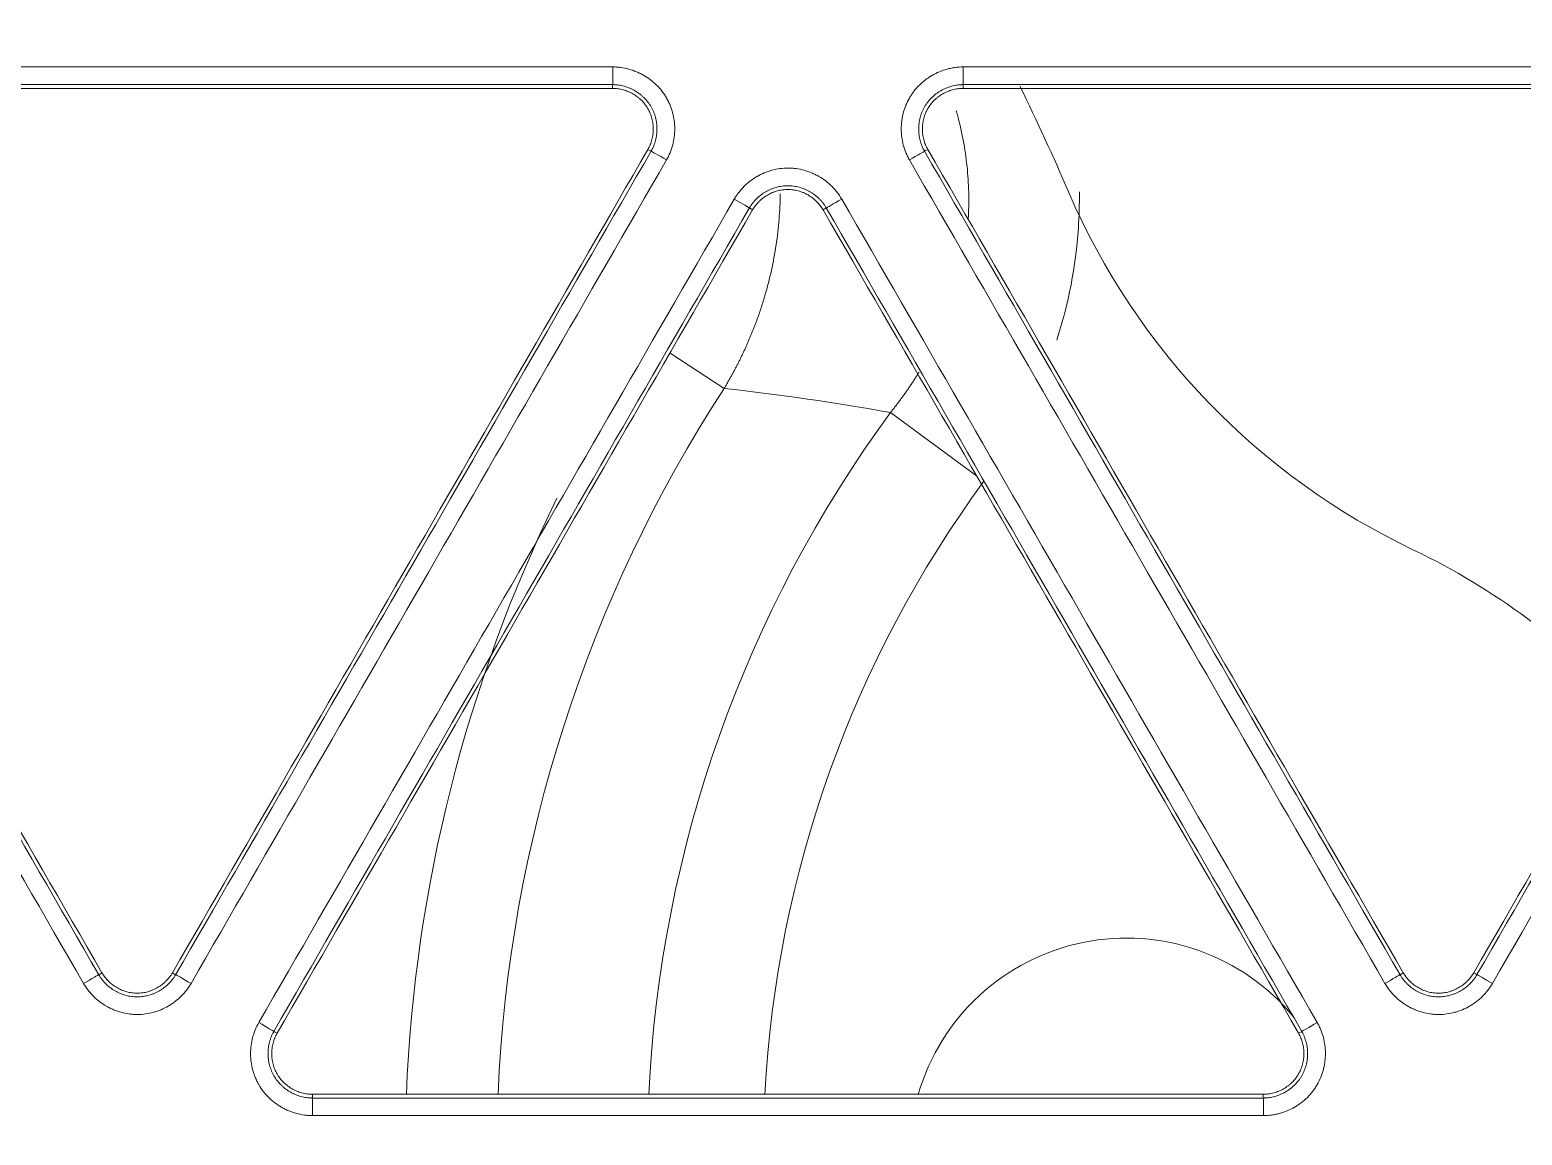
# Model space of a CAD drawing. Header units: inches. Extents: x 405346 to 489838, y -25612 to 14934.
# Drawn here: x 462826.84 to 462866.98, y 4321.95 to 4351.68 of the extents above; entities that cross this region are included whole.
import ezdxf

# ---------------------------------------------------------------- set-up
doc = ezdxf.new("R2010")
doc.units = ezdxf.units.IN
doc.header["$LTSCALE"] = 200
doc.header["$MEASUREMENT"] = 0
doc.layers.add('SS-EQ', color=2, linetype='Continuous', lineweight=20)

# ---------------------------------------------------------------- blocks, each defined once
blk = doc.blocks.new('4way무풍')
at = {"layer": 'SS-EQ'}
for p, q in [((47.784, 28.682), (47.784, 28.782)), ((57.206, 28.782), (57.206, 28.682)), ((48.818, 26.991), (48.732, 27.041)), ((56.258, 27.041), (56.172, 26.991)), ((51.547, 25.415), (51.461, 25.465)), ((53.529, 25.465), (53.443, 25.415)), ((50.784, 20.613), (49.326, 21.563)), ((55.256, 19.964), (57.57, 18.264)), ((33.962, 4.842), (34.049, 4.892)), ((35.945, 4.892), (36.031, 4.842)), ((68.959, 4.842), (69.046, 4.892)), ((70.941, 4.892), (71.028, 4.843)), ((38.673, 3.317), (38.76, 3.267)), ((66.23, 3.267), (66.317, 3.317)), ((39.708, 1.625), (39.708, 1.525)), ((65.283, 1.525), (65.283, 1.625))]:
    blk.add_line(p, q, dxfattribs=at)
for centre, radius, start, end in [((0, 0), 65.391, 23.31783, 26.07587), ((77.456, 33.386), 18.954, 203.3178, 244.5963), ((82.45, 0), 37.784, 146.937, 177.5368), ((82.45, 0), 33.735, 143.7166, 177.2436), ((82.45, 0), 30.616, 143.7166, 176.9612), ((82.45, 0), 40.246, 153.9774, 177.6887), ((61.6, 0), 18.006, 41.7312, 64.5963), ((61.6, 0), 5.828, 39.3975, 163.7606)]:
    blk.add_arc(centre, radius, start, end, dxfattribs=at)
for centre, major_axis, ratio, start_param, end_param in [((47.784, 29.256), (0, 0.474), 0.008105, 3.1765, 4.717021), ((57.206, 29.256), (0, -0.474), 0.009775, 0.034997, 1.575274), ((49.228, 26.754), (-0.41, 0.237), 0.007841, 4.70722, 6.248278), ((55.762, 26.754), (0.41, 0.237), 0.001221, 4.72272, 6.248279), ((51.051, 25.702), (-0.41, 0.237), 0.007841, 3.1765, 4.70683), ((53.939, 25.702), (0.41, 0.237), 0.001186, 3.176499, 4.722383), ((33.552, 4.606), (0.41, 0.237), 0.002267, 4.717819, 6.248279), ((36.441, 4.606), (-0.41, 0.237), 0.003815, 4.707272, 6.248278), ((68.549, 4.606), (0.41, 0.237), 0.005479, 4.723199, 6.248278), ((71.438, 4.606), (0.41, -0.237), 0.006886, 1.560173, 3.106685), ((38.263, 3.554), (-0.41, 0.237), 0.003825, 3.176499, 4.706907), ((66.727, 3.554), (-0.41, -0.237), 0.005439, 0.034907, 1.581241), ((39.708, 1.052), (0, 0.474), 0.006915, 4.712556, 6.248278), ((65.282, 1.052), (0, 0.474), 0.011501, 4.712538, 6.248276)]:
    blk.add_ellipse(centre, major_axis=major_axis, ratio=ratio, start_param=start_param, end_param=end_param, dxfattribs=at)
for points, knots in [([(0.032, 346.294), (6.969, 346.294), (13.906, 346.294), (27.78, 346.294), (34.717, 346.294), (55.528, 346.294), (69.403, 346.294), (97.151, 346.294), (111.025, 346.294), (138.774, 346.294), (152.648, 346.294), (180.396, 346.294), (194.27, 346.294), (215.082, 346.294), (222.019, 346.294), (235.893, 346.294), (242.83, 346.293), (253.236, 346.293), (256.704, 346.293), (263.641, 346.293), (267.11, 346.293), (272.313, 346.294), (274.047, 346.294), (276.648, 346.294), (277.516, 346.294), (279.25, 346.293), (280.117, 346.293), (281.418, 346.292), (281.851, 346.292), (282.718, 346.292), (283.152, 346.292), (283.802, 346.293), (284.019, 346.293), (284.453, 346.293), (284.669, 346.294), (285.103, 346.293), (285.32, 346.293), (285.753, 346.29), (285.97, 346.288), (286.62, 346.277), (287.054, 346.265), (287.92, 346.231), (288.353, 346.21), (289.653, 346.132), (290.519, 346.062), (291.818, 345.929), (292.25, 345.88), (292.899, 345.799), (293.116, 345.771), (293.548, 345.712), (294.627, 345.561), (295.697, 345.381), (298.249, 344.897), (299.929, 344.504), (302.417, 343.81), (304.065, 343.312), (305.692, 342.745), (308.116, 341.843), (309.711, 341.171), (311.481, 340.335), (311.677, 340.241), (312.069, 340.051), (312.265, 339.955), (312.851, 339.663), (313.238, 339.464), (314.393, 338.857), (315.91, 338.017), (317.385, 337.118), (318.837, 336.19), (319.553, 335.711), (320.962, 334.724), (322.351, 333.707), (324.369, 332.094), (326.323, 330.393), (327.582, 329.199), (328.355, 328.434), (328.586, 328.204), (328.815, 327.97), (328.968, 327.815), (329.044, 327.736), (329.423, 327.345), (329.723, 327.029), (330.61, 326.072), (331.762, 324.776), (333.399, 322.77), (334.43, 321.391), (335.932, 319.291), (336.873, 317.85), (338.196, 315.627), (339.047, 314.124), (339.838, 312.579), (340.313, 311.601), (340.454, 311.306), (340.593, 311.01), (340.685, 310.812), (340.731, 310.713), (340.958, 310.218), (341.136, 309.82), (341.654, 308.624), (342.309, 307.019), (343.186, 304.582), (343.7, 302.939), (344.419, 300.459), (344.828, 298.787), (345.336, 296.251), (345.487, 295.4), (345.755, 293.69), (345.871, 292.83), (345.994, 291.749), (346.017, 291.532), (346.062, 291.099), (346.083, 290.881), (346.143, 290.23), (346.178, 289.796), (346.239, 288.927), (346.265, 288.492), (346.307, 287.624), (346.324, 287.189), (346.342, 286.538), (346.347, 286.32), (346.354, 285.886), (346.356, 285.669), (346.359, 285.234), (346.359, 285.017), (346.359, 284.582), (346.359, 284.365), (346.359, 283.714), (346.358, 283.279), (346.358, 282.41), (346.358, 281.976), (346.358, 280.672), (346.358, 279.803), (346.359, 278.065), (346.359, 277.196), (346.359, 274.59), (346.359, 272.852), (346.358, 264.162), (346.359, 257.21), (346.359, 236.355), (346.359, 222.452), (346.359, 194.646), (346.359, 180.742), (346.359, 152.936), (346.359, 139.033), (346.359, 111.226), (346.359, 69.516), (346.359, 27.806), (346.359, 0)], [0, 0, 0, 0, 0.03125, 0.03125, 0.0625, 0.0625, 0.125, 0.125, 0.1875, 0.1875, 0.25, 0.25, 0.3125, 0.3125, 0.34375, 0.34375, 0.375, 0.375, 0.390625, 0.390625, 0.40625, 0.40625, 0.414062, 0.414062, 0.417969, 0.417969, 0.421875, 0.421875, 0.423828, 0.423828, 0.425781, 0.425781, 0.426758, 0.426758, 0.427734, 0.427734, 0.428711, 0.428711, 0.429687, 0.429687, 0.431641, 0.431641, 0.433594, 0.433594, 0.4375, 0.4375, 0.439453, 0.439453, 0.44043, 0.44043, 0.441406, 0.445312, 0.445312, 0.453125, 0.453125, 0.457031, 0.460937, 0.460937, 0.46875, 0.46875, 0.469727, 0.469727, 0.470703, 0.470703, 0.472656, 0.472656, 0.476562, 0.480469, 0.480469, 0.484375, 0.484375, 0.488281, 0.492187, 0.496094, 0.5, 0.5, 0.500977, 0.501465, 0.501465, 0.501953, 0.501953, 0.503906, 0.503906, 0.507812, 0.511719, 0.515625, 0.515625, 0.523437, 0.523437, 0.527344, 0.53125, 0.53125, 0.532227, 0.532715, 0.532715, 0.533203, 0.533203, 0.535156, 0.535156, 0.539062, 0.542969, 0.546875, 0.546875, 0.554687, 0.554687, 0.558594, 0.558594, 0.5625, 0.5625, 0.563477, 0.563477, 0.564453, 0.564453, 0.566406, 0.566406, 0.568359, 0.568359, 0.570312, 0.570312, 0.571289, 0.571289, 0.572266, 0.572266, 0.573242, 0.573242, 0.574219, 0.574219, 0.576172, 0.576172, 0.578125, 0.578125, 0.582031, 0.582031, 0.585937, 0.585937, 0.59375, 0.59375, 0.625, 0.625, 0.6875, 0.6875, 0.75, 0.75, 0.8125, 0.8125, 0.875, 1, 1, 1, 1]), ([(345.164, 0), (345.164, 27.72), (345.163, 69.299), (345.162, 110.879), (345.161, 138.598), (345.16, 152.458), (345.159, 180.178), (345.157, 194.038), (345.154, 221.758), (345.152, 235.618), (345.147, 256.407), (345.146, 263.337), (345.145, 272), (345.145, 273.732), (345.144, 276.331), (345.144, 277.197), (345.143, 278.93), (345.142, 279.796), (345.142, 281.095), (345.141, 281.528), (345.141, 282.395), (345.142, 282.828), (345.141, 283.694), (345.141, 284.127), (345.14, 284.777), (345.139, 284.993), (345.136, 285.426), (345.134, 285.643), (345.124, 286.293), (345.113, 286.726), (345.081, 287.592), (345.06, 288.025), (345.009, 288.891), (344.979, 289.324), (344.926, 289.973), (344.898, 290.298), (344.868, 290.622), (344.847, 290.839), (344.836, 290.947), (344.736, 291.92), (344.629, 292.78), (344.379, 294.49), (344.236, 295.34), (343.754, 297.876), (343.361, 299.547), (342.666, 302.024), (342.167, 303.666), (341.312, 306.1), (340.67, 307.703), (340.162, 308.898), (339.901, 309.494), (339.629, 310.086), (339.446, 310.481), (339.353, 310.677), (338.885, 311.657), (338.495, 312.43), (337.684, 313.954), (337.263, 314.706), (336.391, 316.188), (335.94, 316.919), (335.007, 318.359), (334.525, 319.069), (333.532, 320.468), (332.508, 321.846), (330.881, 323.85), (329.736, 325.143), (328.853, 326.097), (328.555, 326.413), (328.177, 326.804), (328.101, 326.882), (327.949, 327.037), (327.721, 327.27), (327.491, 327.5), (326.721, 328.264), (325.466, 329.454), (323.518, 331.149), (321.504, 332.755), (320.119, 333.766), (318.711, 334.748), (317.997, 335.224), (316.546, 336.146), (315.81, 336.592), (314.315, 337.454), (313.557, 337.87), (312.595, 338.371), (312.305, 338.52), (312.014, 338.666), (311.82, 338.764), (311.722, 338.812), (311.235, 339.053), (310.844, 339.24), (309.666, 339.79), (308.875, 340.138), (307.283, 340.799), (305.68, 341.425), (303.244, 342.257), (301.598, 342.742), (299.114, 343.417), (297.436, 343.796), (294.888, 344.258), (294.033, 344.394), (292.957, 344.542), (292.742, 344.57), (292.31, 344.625), (291.663, 344.703), (291.015, 344.771), (289.72, 344.892), (288.856, 344.953), (287.56, 345.018), (287.128, 345.036), (286.48, 345.054), (286.264, 345.059), (285.832, 345.066), (285.615, 345.069), (285.183, 345.072), (284.967, 345.073), (284.535, 345.074), (284.318, 345.075), (283.67, 345.075), (283.237, 345.076), (282.589, 345.076), (282.373, 345.076), (281.94, 345.076), (281.724, 345.076), (281.076, 345.076), (280.643, 345.076), (279.346, 345.077), (278.481, 345.077), (276.752, 345.078), (275.887, 345.078), (273.293, 345.079), (271.563, 345.079), (262.916, 345.08), (255.998, 345.082), (242.162, 345.085), (235.244, 345.086), (221.408, 345.088), (214.49, 345.089), (193.736, 345.092), (179.9, 345.093), (152.228, 345.095), (138.392, 345.096), (110.72, 345.097), (96.884, 345.097), (69.212, 345.098), (55.376, 345.098), (34.622, 345.098), (27.704, 345.099), (13.868, 345.099), (6.95, 345.099), (0.032, 345.099)], [0, 0, 0, 0, 0.125, 0.1875, 0.1875, 0.25, 0.25, 0.3125, 0.3125, 0.375, 0.375, 0.40625, 0.40625, 0.414063, 0.414063, 0.417969, 0.417969, 0.421875, 0.421875, 0.423828, 0.423828, 0.425781, 0.425781, 0.427734, 0.427734, 0.428711, 0.428711, 0.429688, 0.429688, 0.431641, 0.431641, 0.433594, 0.433594, 0.435547, 0.435547, 0.436523, 0.437012, 0.437012, 0.4375, 0.4375, 0.441406, 0.441406, 0.445313, 0.445313, 0.453125, 0.453125, 0.457031, 0.460938, 0.464844, 0.464844, 0.466797, 0.467773, 0.467773, 0.46875, 0.46875, 0.472656, 0.472656, 0.476563, 0.476563, 0.480469, 0.480469, 0.484375, 0.484375, 0.488281, 0.492188, 0.496094, 0.496094, 0.498047, 0.498047, 0.498535, 0.498535, 0.499023, 0.5, 0.5, 0.503906, 0.507813, 0.511719, 0.515625, 0.515625, 0.519531, 0.519531, 0.523438, 0.523438, 0.527344, 0.527344, 0.52832, 0.528809, 0.528809, 0.529297, 0.529297, 0.53125, 0.53125, 0.535156, 0.535156, 0.539063, 0.542969, 0.546875, 0.546875, 0.554688, 0.554688, 0.558594, 0.558594, 0.55957, 0.55957, 0.560547, 0.5625, 0.5625, 0.566406, 0.566406, 0.568359, 0.568359, 0.569336, 0.569336, 0.570313, 0.570313, 0.571289, 0.571289, 0.572266, 0.572266, 0.574219, 0.574219, 0.575195, 0.575195, 0.576172, 0.576172, 0.578125, 0.578125, 0.582031, 0.582031, 0.585938, 0.585938, 0.59375, 0.59375, 0.625, 0.625, 0.65625, 0.65625, 0.6875, 0.6875, 0.75, 0.75, 0.8125, 0.8125, 0.875, 0.875, 0.9375, 0.9375, 0.96875, 0.96875, 1, 1, 1, 1]), ([(47.788, 29.258), (47.825, 29.258), (47.861, 29.257), (47.934, 29.252), (47.971, 29.248), (48.079, 29.233), (48.22, 29.204), (48.357, 29.157), (48.442, 29.122), (48.459, 29.115), (48.492, 29.099), (48.541, 29.076), (48.589, 29.05), (48.683, 28.996), (48.744, 28.956), (48.83, 28.89), (48.858, 28.867), (48.9, 28.831), (48.913, 28.819), (48.94, 28.794), (48.953, 28.781), (49.018, 28.717), (49.114, 28.609), (49.195, 28.488), (49.25, 28.394), (49.267, 28.361), (49.299, 28.296), (49.314, 28.262), (49.356, 28.16), (49.379, 28.091), (49.416, 27.952), (49.43, 27.881), (49.444, 27.773), (49.448, 27.736), (49.451, 27.682), (49.452, 27.663), (49.453, 27.627), (49.454, 27.608), (49.454, 27.518), (49.444, 27.373), (49.417, 27.231), (49.394, 27.142), (49.389, 27.125), (49.378, 27.09), (49.362, 27.037), (49.343, 26.986), (49.301, 26.885), (49.269, 26.82), (49.232, 26.756)], [0, 0, 0, 0, 0.03125, 0.03125, 0.0625, 0.0625, 0.125, 0.1875, 0.1875, 0.203125, 0.203125, 0.21875, 0.25, 0.25, 0.3125, 0.3125, 0.34375, 0.34375, 0.359375, 0.359375, 0.375, 0.375, 0.4375, 0.5, 0.5, 0.53125, 0.53125, 0.5625, 0.5625, 0.625, 0.625, 0.6875, 0.6875, 0.71875, 0.71875, 0.734375, 0.734375, 0.75, 0.75, 0.8125, 0.875, 0.875, 0.890625, 0.890625, 0.90625, 0.9375, 0.9375, 1, 1, 1, 1]), ([(55.766, 26.756), (55.748, 26.788), (55.731, 26.82), (55.698, 26.886), (55.683, 26.919), (55.642, 27.02), (55.596, 27.157), (55.569, 27.3), (55.557, 27.39), (55.555, 27.408), (55.551, 27.445), (55.547, 27.499), (55.545, 27.554), (55.545, 27.662), (55.55, 27.735), (55.564, 27.843), (55.57, 27.878), (55.58, 27.932), (55.584, 27.95), (55.592, 27.986), (55.596, 28.004), (55.619, 28.092), (55.665, 28.229), (55.729, 28.359), (55.784, 28.454), (55.803, 28.485), (55.844, 28.546), (55.865, 28.576), (55.932, 28.663), (55.981, 28.717), (56.083, 28.819), (56.138, 28.867), (56.224, 28.933), (56.254, 28.954), (56.3, 28.984), (56.315, 28.994), (56.346, 29.014), (56.362, 29.023), (56.44, 29.069), (56.57, 29.133), (56.707, 29.18), (56.795, 29.204), (56.813, 29.209), (56.849, 29.217), (56.902, 29.229), (56.956, 29.238), (57.065, 29.253), (57.137, 29.258), (57.211, 29.258)], [0, 0, 0, 0, 0.03125, 0.03125, 0.0625, 0.0625, 0.125, 0.1875, 0.1875, 0.203125, 0.203125, 0.21875, 0.25, 0.25, 0.3125, 0.3125, 0.34375, 0.34375, 0.359375, 0.359375, 0.375, 0.375, 0.4375, 0.5, 0.5, 0.53125, 0.53125, 0.5625, 0.5625, 0.625, 0.625, 0.6875, 0.6875, 0.71875, 0.71875, 0.734375, 0.734375, 0.75, 0.75, 0.8125, 0.875, 0.875, 0.890625, 0.890625, 0.90625, 0.9375, 0.9375, 1, 1, 1, 1]), ([(48.818, 26.991), (48.822, 26.997), (48.825, 27.002), (48.831, 27.014), (48.841, 27.031), (48.861, 27.072), (48.888, 27.131), (48.906, 27.18), (48.923, 27.23), (48.93, 27.255), (48.95, 27.331), (48.969, 27.433), (48.976, 27.536), (48.976, 27.614), (48.975, 27.64), (48.972, 27.693), (48.969, 27.719), (48.959, 27.796), (48.949, 27.847), (48.923, 27.947), (48.907, 27.996), (48.877, 28.069), (48.866, 28.093), (48.843, 28.14), (48.831, 28.163), (48.792, 28.231), (48.733, 28.317), (48.665, 28.395), (48.609, 28.45), (48.59, 28.467), (48.55, 28.502), (48.53, 28.518), (48.468, 28.565), (48.425, 28.594), (48.357, 28.633), (48.323, 28.651), (48.288, 28.668), (48.264, 28.679), (48.252, 28.684), (48.192, 28.709), (48.093, 28.743), (47.992, 28.764), (47.915, 28.775), (47.889, 28.778), (47.85, 28.78), (47.837, 28.781), (47.817, 28.782), (47.81, 28.782), (47.797, 28.782), (47.791, 28.782), (47.784, 28.782)], [0, 0, 0, 0, 0.007813, 0.007813, 0.015625, 0.03125, 0.0625, 0.09375, 0.09375, 0.125, 0.125, 0.1875, 0.25, 0.25, 0.28125, 0.28125, 0.3125, 0.3125, 0.375, 0.375, 0.4375, 0.4375, 0.46875, 0.46875, 0.5, 0.5, 0.5625, 0.625, 0.625, 0.65625, 0.65625, 0.6875, 0.6875, 0.75, 0.75, 0.78125, 0.796875, 0.796875, 0.8125, 0.8125, 0.875, 0.9375, 0.9375, 0.96875, 0.96875, 0.984375, 0.984375, 0.992188, 0.992188, 1, 1, 1, 1]), ([(47.784, 28.682), (47.832, 28.682), (47.88, 28.679), (47.974, 28.666), (48.021, 28.657), (48.09, 28.638), (48.112, 28.631), (48.158, 28.615), (48.18, 28.606), (48.246, 28.579), (48.332, 28.536), (48.411, 28.484), (48.459, 28.447), (48.468, 28.44), (48.487, 28.425), (48.514, 28.402), (48.54, 28.377), (48.591, 28.327), (48.623, 28.292), (48.666, 28.235), (48.68, 28.216), (48.707, 28.176), (48.72, 28.156), (48.756, 28.094), (48.798, 28.008), (48.828, 27.918), (48.846, 27.849), (48.851, 27.825), (48.861, 27.778), (48.864, 27.754), (48.873, 27.684), (48.876, 27.636), (48.876, 27.565), (48.876, 27.541), (48.873, 27.493), (48.87, 27.469), (48.861, 27.398), (48.843, 27.304), (48.813, 27.214), (48.777, 27.126), (48.756, 27.082), (48.732, 27.041)], [0, 0, 0, 0, 0.0625, 0.0625, 0.125, 0.125, 0.15625, 0.15625, 0.1875, 0.1875, 0.25, 0.3125, 0.3125, 0.328125, 0.328125, 0.34375, 0.375, 0.375, 0.4375, 0.4375, 0.46875, 0.46875, 0.5, 0.5, 0.5625, 0.625, 0.625, 0.65625, 0.65625, 0.6875, 0.6875, 0.75, 0.75, 0.78125, 0.78125, 0.8125, 0.8125, 0.875, 0.9375, 0.9375, 1, 1, 1, 1]), ([(57.206, 28.782), (57.2, 28.782), (57.193, 28.782), (57.18, 28.782), (57.16, 28.781), (57.115, 28.779), (57.05, 28.772), (56.998, 28.764), (56.947, 28.753), (56.922, 28.747), (56.846, 28.726), (56.748, 28.692), (56.655, 28.646), (56.587, 28.607), (56.565, 28.593), (56.521, 28.564), (56.5, 28.549), (56.438, 28.502), (56.399, 28.468), (56.326, 28.395), (56.291, 28.356), (56.243, 28.294), (56.227, 28.273), (56.198, 28.229), (56.184, 28.207), (56.145, 28.139), (56.1, 28.046), (56.067, 27.947), (56.047, 27.871), (56.041, 27.846), (56.032, 27.794), (56.027, 27.769), (56.018, 27.691), (56.014, 27.64), (56.014, 27.562), (56.015, 27.536), (56.018, 27.497), (56.019, 27.484), (56.021, 27.458), (56.023, 27.445), (56.031, 27.38), (56.051, 27.278), (56.083, 27.18), (56.113, 27.108), (56.123, 27.084), (56.141, 27.048), (56.147, 27.037), (56.156, 27.019), (56.159, 27.014), (56.165, 27.002), (56.169, 26.996), (56.172, 26.991)], [0, 0, 0, 0, 0.007813, 0.007813, 0.015625, 0.03125, 0.0625, 0.09375, 0.09375, 0.125, 0.125, 0.1875, 0.25, 0.25, 0.28125, 0.28125, 0.3125, 0.3125, 0.375, 0.375, 0.4375, 0.4375, 0.46875, 0.46875, 0.5, 0.5, 0.5625, 0.625, 0.625, 0.65625, 0.65625, 0.6875, 0.6875, 0.75, 0.75, 0.78125, 0.78125, 0.796875, 0.796875, 0.8125, 0.8125, 0.875, 0.9375, 0.9375, 0.96875, 0.96875, 0.984375, 0.984375, 0.992188, 0.992188, 1, 1, 1, 1]), ([(56.258, 27.041), (56.234, 27.082), (56.213, 27.125), (56.178, 27.213), (56.163, 27.258), (56.144, 27.328), (56.139, 27.351), (56.13, 27.398), (56.126, 27.422), (56.117, 27.493), (56.111, 27.588), (56.117, 27.683), (56.125, 27.742), (56.127, 27.754), (56.13, 27.778), (56.137, 27.813), (56.144, 27.848), (56.163, 27.917), (56.177, 27.962), (56.204, 28.028), (56.214, 28.05), (56.235, 28.093), (56.246, 28.114), (56.282, 28.177), (56.336, 28.256), (56.399, 28.327), (56.45, 28.377), (56.467, 28.394), (56.503, 28.425), (56.522, 28.44), (56.579, 28.483), (56.618, 28.51), (56.68, 28.546), (56.701, 28.557), (56.744, 28.578), (56.766, 28.588), (56.832, 28.616), (56.922, 28.647), (57.015, 28.666), (57.11, 28.679), (57.158, 28.682), (57.206, 28.682)], [0, 0, 0, 0, 0.0625, 0.0625, 0.125, 0.125, 0.15625, 0.15625, 0.1875, 0.1875, 0.25, 0.3125, 0.3125, 0.328125, 0.328125, 0.34375, 0.375, 0.375, 0.4375, 0.4375, 0.46875, 0.46875, 0.5, 0.5, 0.5625, 0.625, 0.625, 0.65625, 0.65625, 0.6875, 0.6875, 0.75, 0.75, 0.78125, 0.78125, 0.8125, 0.8125, 0.875, 0.9375, 0.9375, 1, 1, 1, 1]), ([(57.346, 25.17), (57.359, 25.381), (57.369, 25.825), (57.332, 26.502), (57.236, 27.202), (57.129, 27.692), (57.054, 27.974), (57.037, 28.036), (57.027, 28.072), (57.025, 28.082)], [0, 0, 0, 0, 0.215228, 0.451569, 0.691208, 0.934331, 0.96195, 0.989677, 1, 1, 1, 1]), ([(51.055, 25.704), (51.073, 25.736), (51.093, 25.767), (51.133, 25.827), (51.155, 25.857), (51.221, 25.943), (51.317, 26.051), (51.427, 26.147), (51.5, 26.202), (51.514, 26.213), (51.544, 26.234), (51.589, 26.265), (51.635, 26.294), (51.729, 26.348), (51.794, 26.38), (51.895, 26.422), (51.929, 26.435), (51.98, 26.453), (51.998, 26.459), (52.033, 26.47), (52.05, 26.475), (52.138, 26.499), (52.209, 26.513), (52.352, 26.533), (52.425, 26.538), (52.534, 26.538), (52.571, 26.537), (52.644, 26.532), (52.68, 26.528), (52.789, 26.513), (52.861, 26.499), (53, 26.461), (53.069, 26.437), (53.169, 26.395), (53.202, 26.38), (53.252, 26.356), (53.268, 26.348), (53.3, 26.33), (53.316, 26.322), (53.395, 26.276), (53.515, 26.196), (53.625, 26.101), (53.69, 26.037), (53.703, 26.023), (53.728, 25.997), (53.765, 25.956), (53.8, 25.914), (53.866, 25.828), (53.907, 25.767), (53.944, 25.704)], [0, 0, 0, 0, 0.03125, 0.03125, 0.0625, 0.0625, 0.125, 0.1875, 0.1875, 0.203125, 0.203125, 0.21875, 0.25, 0.25, 0.3125, 0.3125, 0.34375, 0.34375, 0.359375, 0.359375, 0.375, 0.375, 0.4375, 0.4375, 0.5, 0.5, 0.53125, 0.53125, 0.5625, 0.5625, 0.625, 0.625, 0.6875, 0.6875, 0.71875, 0.71875, 0.734375, 0.734375, 0.75, 0.75, 0.8125, 0.875, 0.875, 0.890625, 0.890625, 0.90625, 0.9375, 0.9375, 1, 1, 1, 1]), ([(52.293, 25.847), (52.29, 25.618), (52.267, 25.158), (52.187, 24.47), (52.061, 23.787), (51.938, 23.308), (51.855, 23.027), (51.828, 22.94), (51.8, 22.852), (51.772, 22.765), (51.743, 22.677), (51.712, 22.59), (51.681, 22.502), (51.649, 22.415), (51.617, 22.327), (51.583, 22.24), (51.549, 22.153), (51.513, 22.066), (51.477, 21.979), (51.44, 21.892), (51.402, 21.806), (51.364, 21.719), (51.324, 21.633), (51.284, 21.547), (51.242, 21.461), (51.2, 21.375), (51.157, 21.289), (51.114, 21.204), (51.069, 21.119), (51.024, 21.034), (50.977, 20.949), (50.93, 20.865), (50.882, 20.781), (50.834, 20.697), (50.801, 20.641), (50.784, 20.613)], [0, 0, 0, 0, 0.12482, 0.250288, 0.37627, 0.502635, 0.519212, 0.535834, 0.552502, 0.569213, 0.585969, 0.602769, 0.619611, 0.636496, 0.653423, 0.670392, 0.687402, 0.704452, 0.721543, 0.738673, 0.755842, 0.77305, 0.790295, 0.807578, 0.824898, 0.842255, 0.859647, 0.877074, 0.894536, 0.912031, 0.929561, 0.947123, 0.964717, 0.982343, 1, 1, 1, 1]), ([(53.529, 25.465), (53.526, 25.471), (53.523, 25.476), (53.516, 25.488), (53.506, 25.504), (53.481, 25.543), (53.443, 25.596), (53.409, 25.636), (53.375, 25.675), (53.356, 25.694), (53.301, 25.749), (53.222, 25.817), (53.136, 25.874), (53.068, 25.913), (53.045, 25.926), (52.998, 25.949), (52.974, 25.96), (52.902, 25.99), (52.853, 26.007), (52.754, 26.034), (52.703, 26.045), (52.625, 26.055), (52.599, 26.058), (52.546, 26.061), (52.52, 26.062), (52.442, 26.062), (52.39, 26.059), (52.287, 26.044), (52.237, 26.034), (52.161, 26.013), (52.136, 26.005), (52.087, 25.988), (52.062, 25.979), (51.991, 25.949), (51.944, 25.926), (51.877, 25.887), (51.844, 25.867), (51.812, 25.844), (51.79, 25.829), (51.78, 25.821), (51.728, 25.782), (51.649, 25.714), (51.58, 25.636), (51.533, 25.575), (51.517, 25.554), (51.495, 25.521), (51.488, 25.51), (51.478, 25.493), (51.474, 25.488), (51.467, 25.477), (51.464, 25.471), (51.461, 25.465)], [0, 0, 0, 0, 0.007812, 0.007812, 0.015625, 0.03125, 0.0625, 0.09375, 0.09375, 0.125, 0.125, 0.1875, 0.25, 0.25, 0.28125, 0.28125, 0.3125, 0.3125, 0.375, 0.375, 0.4375, 0.4375, 0.46875, 0.46875, 0.5, 0.5, 0.5625, 0.5625, 0.625, 0.625, 0.65625, 0.65625, 0.6875, 0.6875, 0.75, 0.75, 0.78125, 0.796875, 0.796875, 0.8125, 0.8125, 0.875, 0.9375, 0.9375, 0.96875, 0.96875, 0.984375, 0.984375, 0.992187, 0.992187, 1, 1, 1, 1]), ([(51.547, 25.415), (51.572, 25.457), (51.598, 25.497), (51.656, 25.572), (51.688, 25.607), (51.739, 25.657), (51.756, 25.674), (51.793, 25.705), (51.811, 25.72), (51.868, 25.764), (51.948, 25.816), (52.033, 25.859), (52.088, 25.882), (52.099, 25.886), (52.122, 25.895), (52.156, 25.907), (52.19, 25.918), (52.258, 25.937), (52.305, 25.946), (52.376, 25.956), (52.399, 25.958), (52.447, 25.962), (52.471, 25.962), (52.543, 25.962), (52.638, 25.956), (52.731, 25.937), (52.8, 25.918), (52.823, 25.911), (52.869, 25.895), (52.891, 25.887), (52.957, 25.859), (53, 25.838), (53.061, 25.802), (53.092, 25.784), (53.121, 25.763), (53.141, 25.749), (53.151, 25.742), (53.198, 25.706), (53.27, 25.643), (53.333, 25.572), (53.392, 25.497), (53.419, 25.457), (53.443, 25.415)], [0, 0, 0, 0, 0.0625, 0.0625, 0.125, 0.125, 0.15625, 0.15625, 0.1875, 0.1875, 0.25, 0.3125, 0.3125, 0.328125, 0.328125, 0.34375, 0.375, 0.375, 0.4375, 0.4375, 0.46875, 0.46875, 0.5, 0.5, 0.5625, 0.625, 0.625, 0.65625, 0.65625, 0.6875, 0.6875, 0.75, 0.75, 0.78125, 0.796875, 0.796875, 0.8125, 0.8125, 0.875, 0.9375, 0.9375, 1, 1, 1, 1]), ([(59.728, 21.911), (60.043, 22.885), (60.303, 24.22), (60.339, 25.571), (60.335, 25.897)], [0, 0, 0, 0, 0.758422, 1, 1, 1, 1]), ([(55.256, 19.964), (55.267, 19.977), (55.288, 20.004), (55.32, 20.044), (55.352, 20.084), (55.383, 20.125), (55.415, 20.165), (55.446, 20.206), (55.476, 20.246), (55.507, 20.287), (55.537, 20.328), (55.567, 20.369), (55.597, 20.41), (55.626, 20.451), (55.656, 20.492), (55.685, 20.533), (55.713, 20.575), (55.742, 20.616), (55.77, 20.657), (55.798, 20.699), (55.826, 20.741), (55.853, 20.782), (55.881, 20.824), (55.908, 20.866), (55.934, 20.908), (55.961, 20.949), (55.987, 20.991), (56.007, 21.024), (56.018, 21.042), (56.021, 21.046)], [0, 0, 0, 0, 0.038821, 0.07758, 0.116275, 0.154906, 0.193475, 0.231979, 0.270421, 0.308798, 0.347111, 0.385361, 0.423547, 0.461668, 0.499725, 0.537718, 0.575647, 0.613511, 0.65131, 0.689045, 0.726715, 0.76432, 0.80186, 0.839335, 0.876745, 0.91409, 0.95137, 0.988585, 1, 1, 1, 1]), ([(33.962, 4.842), (33.966, 4.837), (33.969, 4.831), (33.976, 4.82), (33.986, 4.803), (34.011, 4.765), (34.049, 4.712), (34.082, 4.672), (34.117, 4.633), (34.135, 4.614), (34.191, 4.558), (34.27, 4.491), (34.356, 4.433), (34.424, 4.394), (34.447, 4.382), (34.494, 4.359), (34.517, 4.348), (34.589, 4.318), (34.638, 4.301), (34.738, 4.273), (34.789, 4.263), (34.867, 4.252), (34.893, 4.25), (34.945, 4.246), (34.972, 4.245), (35.05, 4.245), (35.102, 4.249), (35.204, 4.263), (35.255, 4.274), (35.331, 4.294), (35.356, 4.302), (35.405, 4.319), (35.429, 4.329), (35.501, 4.359), (35.548, 4.382), (35.615, 4.421), (35.648, 4.441), (35.68, 4.463), (35.702, 4.478), (35.712, 4.486), (35.764, 4.526), (35.843, 4.594), (35.911, 4.671), (35.959, 4.733), (35.975, 4.754), (35.997, 4.787), (36.004, 4.798), (36.014, 4.814), (36.018, 4.82), (36.024, 4.831), (36.028, 4.837), (36.031, 4.842)], [0, 0, 0, 0, 0.007812, 0.007812, 0.015625, 0.03125, 0.0625, 0.09375, 0.09375, 0.125, 0.125, 0.1875, 0.25, 0.25, 0.28125, 0.28125, 0.3125, 0.3125, 0.375, 0.375, 0.4375, 0.4375, 0.46875, 0.46875, 0.5, 0.5, 0.5625, 0.5625, 0.625, 0.625, 0.65625, 0.65625, 0.6875, 0.6875, 0.75, 0.75, 0.78125, 0.796875, 0.796875, 0.8125, 0.8125, 0.875, 0.9375, 0.9375, 0.96875, 0.96875, 0.984375, 0.984375, 0.992187, 0.992187, 1, 1, 1, 1]), ([(35.945, 4.892), (35.92, 4.851), (35.894, 4.811), (35.836, 4.736), (35.804, 4.701), (35.753, 4.65), (35.736, 4.634), (35.699, 4.603), (35.681, 4.587), (35.624, 4.544), (35.544, 4.491), (35.459, 4.449), (35.404, 4.426), (35.393, 4.421), (35.37, 4.413), (35.336, 4.4), (35.302, 4.39), (35.234, 4.371), (35.187, 4.362), (35.116, 4.352), (35.093, 4.349), (35.045, 4.346), (35.021, 4.345), (34.949, 4.345), (34.854, 4.352), (34.761, 4.371), (34.692, 4.39), (34.669, 4.397), (34.623, 4.412), (34.601, 4.421), (34.535, 4.448), (34.492, 4.47), (34.431, 4.505), (34.4, 4.524), (34.371, 4.544), (34.351, 4.558), (34.341, 4.565), (34.294, 4.602), (34.222, 4.664), (34.159, 4.735), (34.1, 4.811), (34.073, 4.851), (34.049, 4.892)], [0, 0, 0, 0, 0.0625, 0.0625, 0.125, 0.125, 0.15625, 0.15625, 0.1875, 0.1875, 0.25, 0.3125, 0.3125, 0.328125, 0.328125, 0.34375, 0.375, 0.375, 0.4375, 0.4375, 0.46875, 0.46875, 0.5, 0.5, 0.5625, 0.625, 0.625, 0.65625, 0.65625, 0.6875, 0.6875, 0.75, 0.75, 0.78125, 0.796875, 0.796875, 0.8125, 0.8125, 0.875, 0.9375, 0.9375, 1, 1, 1, 1]), ([(68.959, 4.842), (68.962, 4.837), (68.966, 4.831), (68.973, 4.82), (68.983, 4.803), (69.008, 4.765), (69.046, 4.712), (69.079, 4.672), (69.114, 4.633), (69.132, 4.614), (69.188, 4.558), (69.266, 4.49), (69.353, 4.433), (69.42, 4.394), (69.443, 4.382), (69.49, 4.358), (69.514, 4.348), (69.586, 4.318), (69.635, 4.301), (69.735, 4.273), (69.786, 4.263), (69.864, 4.252), (69.89, 4.25), (69.942, 4.246), (69.968, 4.245), (70.047, 4.245), (70.099, 4.249), (70.201, 4.263), (70.252, 4.274), (70.327, 4.294), (70.352, 4.302), (70.402, 4.319), (70.426, 4.329), (70.498, 4.359), (70.544, 4.382), (70.612, 4.421), (70.645, 4.441), (70.677, 4.463), (70.698, 4.478), (70.709, 4.486), (70.761, 4.526), (70.839, 4.594), (70.908, 4.671), (70.956, 4.733), (70.971, 4.754), (70.993, 4.787), (71, 4.798), (71.011, 4.814), (71.014, 4.82), (71.021, 4.831), (71.024, 4.837), (71.028, 4.843)], [0, 0, 0, 0, 0.007813, 0.007813, 0.015625, 0.03125, 0.0625, 0.09375, 0.09375, 0.125, 0.125, 0.1875, 0.25, 0.25, 0.28125, 0.28125, 0.3125, 0.3125, 0.375, 0.375, 0.4375, 0.4375, 0.46875, 0.46875, 0.5, 0.5, 0.5625, 0.5625, 0.625, 0.625, 0.65625, 0.65625, 0.6875, 0.6875, 0.75, 0.75, 0.78125, 0.796875, 0.796875, 0.8125, 0.8125, 0.875, 0.9375, 0.9375, 0.96875, 0.96875, 0.984375, 0.984375, 0.992187, 0.992187, 1, 1, 1, 1]), ([(70.941, 4.892), (70.917, 4.851), (70.891, 4.811), (70.832, 4.736), (70.801, 4.701), (70.75, 4.65), (70.732, 4.634), (70.696, 4.603), (70.677, 4.587), (70.62, 4.544), (70.541, 4.491), (70.456, 4.449), (70.4, 4.426), (70.389, 4.421), (70.367, 4.413), (70.333, 4.4), (70.299, 4.39), (70.23, 4.371), (70.184, 4.362), (70.113, 4.352), (70.09, 4.349), (70.042, 4.346), (70.018, 4.345), (69.946, 4.345), (69.851, 4.352), (69.758, 4.371), (69.688, 4.39), (69.665, 4.397), (69.62, 4.412), (69.598, 4.421), (69.532, 4.448), (69.489, 4.47), (69.427, 4.505), (69.397, 4.524), (69.367, 4.544), (69.348, 4.558), (69.338, 4.565), (69.29, 4.602), (69.218, 4.664), (69.155, 4.735), (69.097, 4.811), (69.07, 4.851), (69.046, 4.892)], [0, 0, 0, 0, 0.0625, 0.0625, 0.125, 0.125, 0.15625, 0.15625, 0.1875, 0.1875, 0.25, 0.3125, 0.3125, 0.328125, 0.328125, 0.34375, 0.375, 0.375, 0.4375, 0.4375, 0.46875, 0.46875, 0.5, 0.5, 0.5625, 0.625, 0.625, 0.65625, 0.65625, 0.6875, 0.6875, 0.75, 0.75, 0.78125, 0.796875, 0.796875, 0.8125, 0.8125, 0.875, 0.9375, 0.9375, 1, 1, 1, 1]), ([(36.444, 4.606), (36.426, 4.574), (36.406, 4.543), (36.365, 4.482), (36.344, 4.453), (36.277, 4.367), (36.181, 4.258), (36.072, 4.163), (35.999, 4.108), (35.985, 4.097), (35.955, 4.076), (35.91, 4.045), (35.864, 4.016), (35.769, 3.962), (35.705, 3.929), (35.604, 3.887), (35.57, 3.874), (35.518, 3.857), (35.501, 3.851), (35.466, 3.84), (35.448, 3.835), (35.361, 3.811), (35.29, 3.797), (35.146, 3.777), (35.074, 3.772), (34.965, 3.772), (34.928, 3.773), (34.855, 3.778), (34.818, 3.782), (34.709, 3.797), (34.638, 3.811), (34.499, 3.849), (34.43, 3.872), (34.33, 3.914), (34.297, 3.929), (34.247, 3.954), (34.231, 3.962), (34.199, 3.979), (34.183, 3.988), (34.104, 4.034), (33.984, 4.114), (33.874, 4.209), (33.809, 4.273), (33.796, 4.286), (33.771, 4.313), (33.734, 4.353), (33.699, 4.396), (33.632, 4.482), (33.592, 4.542), (33.555, 4.606)], [0, 0, 0, 0, 0.03125, 0.03125, 0.0625, 0.0625, 0.125, 0.1875, 0.1875, 0.203125, 0.203125, 0.21875, 0.25, 0.25, 0.3125, 0.3125, 0.34375, 0.34375, 0.359375, 0.359375, 0.375, 0.375, 0.4375, 0.4375, 0.5, 0.5, 0.53125, 0.53125, 0.5625, 0.5625, 0.625, 0.625, 0.6875, 0.6875, 0.71875, 0.71875, 0.734375, 0.734375, 0.75, 0.75, 0.8125, 0.875, 0.875, 0.890625, 0.890625, 0.90625, 0.9375, 0.9375, 1, 1, 1, 1]), ([(71.444, 4.606), (71.425, 4.574), (71.406, 4.543), (71.365, 4.482), (71.344, 4.453), (71.277, 4.367), (71.181, 4.258), (71.072, 4.163), (70.999, 4.108), (70.984, 4.097), (70.954, 4.075), (70.909, 4.044), (70.863, 4.016), (70.769, 3.961), (70.704, 3.929), (70.604, 3.887), (70.57, 3.874), (70.518, 3.857), (70.501, 3.851), (70.466, 3.84), (70.448, 3.835), (70.36, 3.811), (70.289, 3.797), (70.146, 3.777), (70.074, 3.772), (69.964, 3.772), (69.928, 3.773), (69.854, 3.778), (69.818, 3.782), (69.709, 3.796), (69.638, 3.811), (69.498, 3.849), (69.43, 3.872), (69.329, 3.914), (69.296, 3.929), (69.247, 3.954), (69.231, 3.962), (69.198, 3.979), (69.182, 3.988), (69.104, 4.034), (68.983, 4.114), (68.874, 4.209), (68.809, 4.273), (68.796, 4.286), (68.771, 4.313), (68.734, 4.353), (68.699, 4.395), (68.632, 4.482), (68.591, 4.542), (68.555, 4.606)], [0, 0, 0, 0, 0.03125, 0.03125, 0.0625, 0.0625, 0.125, 0.1875, 0.1875, 0.203125, 0.203125, 0.21875, 0.25, 0.25, 0.3125, 0.3125, 0.34375, 0.34375, 0.359375, 0.359375, 0.375, 0.375, 0.4375, 0.4375, 0.5, 0.5, 0.53125, 0.53125, 0.5625, 0.5625, 0.625, 0.625, 0.6875, 0.6875, 0.71875, 0.71875, 0.734375, 0.734375, 0.75, 0.75, 0.8125, 0.875, 0.875, 0.890625, 0.890625, 0.90625, 0.9375, 0.9375, 1, 1, 1, 1]), ([(39.711, 1.052), (39.674, 1.052), (39.638, 1.053), (39.564, 1.058), (39.528, 1.062), (39.42, 1.077), (39.279, 1.106), (39.141, 1.153), (39.057, 1.188), (39.04, 1.195), (39.007, 1.21), (38.958, 1.234), (38.91, 1.26), (38.816, 1.314), (38.755, 1.354), (38.669, 1.42), (38.641, 1.443), (38.599, 1.479), (38.586, 1.491), (38.559, 1.516), (38.546, 1.529), (38.481, 1.593), (38.385, 1.701), (38.304, 1.821), (38.249, 1.916), (38.232, 1.948), (38.199, 2.014), (38.184, 2.048), (38.143, 2.149), (38.12, 2.218), (38.083, 2.358), (38.069, 2.429), (38.055, 2.537), (38.051, 2.573), (38.048, 2.628), (38.047, 2.647), (38.046, 2.683), (38.045, 2.701), (38.045, 2.792), (38.055, 2.937), (38.082, 3.079), (38.105, 3.167), (38.11, 3.185), (38.121, 3.22), (38.137, 3.272), (38.156, 3.324), (38.198, 3.425), (38.23, 3.49), (38.266, 3.554)], [0, 0, 0, 0, 0.03125, 0.03125, 0.0625, 0.0625, 0.125, 0.1875, 0.1875, 0.203125, 0.203125, 0.21875, 0.25, 0.25, 0.3125, 0.3125, 0.34375, 0.34375, 0.359375, 0.359375, 0.375, 0.375, 0.4375, 0.5, 0.5, 0.53125, 0.53125, 0.5625, 0.5625, 0.625, 0.625, 0.6875, 0.6875, 0.71875, 0.71875, 0.734375, 0.734375, 0.75, 0.75, 0.8125, 0.875, 0.875, 0.890625, 0.890625, 0.90625, 0.9375, 0.9375, 1, 1, 1, 1]), ([(38.673, 3.317), (38.67, 3.311), (38.667, 3.305), (38.661, 3.294), (38.651, 3.277), (38.63, 3.236), (38.604, 3.177), (38.586, 3.128), (38.569, 3.078), (38.562, 3.053), (38.542, 2.977), (38.522, 2.875), (38.516, 2.771), (38.516, 2.693), (38.517, 2.667), (38.52, 2.615), (38.522, 2.589), (38.532, 2.512), (38.542, 2.461), (38.569, 2.361), (38.585, 2.311), (38.615, 2.238), (38.625, 2.214), (38.649, 2.167), (38.661, 2.144), (38.7, 2.076), (38.758, 1.99), (38.827, 1.913), (38.883, 1.858), (38.902, 1.84), (38.942, 1.806), (38.962, 1.789), (39.024, 1.742), (39.067, 1.714), (39.134, 1.675), (39.169, 1.656), (39.204, 1.639), (39.228, 1.629), (39.24, 1.623), (39.3, 1.598), (39.398, 1.564), (39.5, 1.543), (39.577, 1.533), (39.603, 1.53), (39.642, 1.527), (39.655, 1.527), (39.675, 1.526), (39.682, 1.526), (39.695, 1.525), (39.701, 1.525), (39.708, 1.525)], [0, 0, 0, 0, 0.007812, 0.007812, 0.015625, 0.03125, 0.0625, 0.09375, 0.09375, 0.125, 0.125, 0.1875, 0.25, 0.25, 0.28125, 0.28125, 0.3125, 0.3125, 0.375, 0.375, 0.4375, 0.4375, 0.46875, 0.46875, 0.5, 0.5, 0.5625, 0.625, 0.625, 0.65625, 0.65625, 0.6875, 0.6875, 0.75, 0.75, 0.78125, 0.796875, 0.796875, 0.8125, 0.8125, 0.875, 0.9375, 0.9375, 0.96875, 0.96875, 0.984375, 0.984375, 0.992188, 0.992188, 1, 1, 1, 1]), ([(39.708, 1.625), (39.66, 1.625), (39.612, 1.629), (39.518, 1.642), (39.471, 1.651), (39.402, 1.67), (39.38, 1.677), (39.334, 1.693), (39.312, 1.701), (39.246, 1.729), (39.16, 1.771), (39.081, 1.824), (39.033, 1.86), (39.024, 1.868), (39.005, 1.883), (38.978, 1.906), (38.952, 1.93), (38.901, 1.98), (38.869, 2.016), (38.826, 2.072), (38.812, 2.091), (38.785, 2.131), (38.772, 2.152), (38.736, 2.214), (38.694, 2.299), (38.664, 2.39), (38.646, 2.459), (38.641, 2.482), (38.631, 2.53), (38.628, 2.553), (38.619, 2.624), (38.616, 2.671), (38.616, 2.743), (38.617, 2.779), (38.619, 2.814), (38.622, 2.838), (38.623, 2.85), (38.631, 2.91), (38.649, 3.003), (38.679, 3.093), (38.715, 3.182), (38.736, 3.225), (38.76, 3.267)], [0, 0, 0, 0, 0.0625, 0.0625, 0.125, 0.125, 0.15625, 0.15625, 0.1875, 0.1875, 0.25, 0.3125, 0.3125, 0.328125, 0.328125, 0.34375, 0.375, 0.375, 0.4375, 0.4375, 0.46875, 0.46875, 0.5, 0.5, 0.5625, 0.625, 0.625, 0.65625, 0.65625, 0.6875, 0.6875, 0.75, 0.75, 0.78125, 0.796875, 0.796875, 0.8125, 0.8125, 0.875, 0.9375, 0.9375, 1, 1, 1, 1]), ([(65.283, 1.525), (65.289, 1.525), (65.296, 1.525), (65.309, 1.526), (65.328, 1.526), (65.374, 1.529), (65.439, 1.535), (65.49, 1.544), (65.541, 1.555), (65.567, 1.561), (65.643, 1.581), (65.741, 1.615), (65.834, 1.662), (65.901, 1.701), (65.923, 1.714), (65.967, 1.744), (65.988, 1.759), (66.05, 1.806), (66.089, 1.84), (66.163, 1.913), (66.197, 1.952), (66.246, 2.014), (66.261, 2.035), (66.29, 2.079), (66.304, 2.101), (66.343, 2.169), (66.366, 2.215), (66.405, 2.311), (66.421, 2.36), (66.441, 2.436), (66.447, 2.462), (66.457, 2.513), (66.461, 2.539), (66.471, 2.616), (66.474, 2.668), (66.474, 2.745), (66.473, 2.771), (66.471, 2.81), (66.47, 2.823), (66.467, 2.849), (66.466, 2.863), (66.457, 2.927), (66.438, 3.029), (66.405, 3.128), (66.376, 3.2), (66.365, 3.224), (66.348, 3.259), (66.342, 3.271), (66.333, 3.288), (66.329, 3.294), (66.323, 3.305), (66.32, 3.311), (66.317, 3.317)], [0, 0, 0, 0, 0.007813, 0.007813, 0.015625, 0.03125, 0.0625, 0.09375, 0.09375, 0.125, 0.125, 0.1875, 0.25, 0.25, 0.28125, 0.28125, 0.3125, 0.3125, 0.375, 0.375, 0.4375, 0.4375, 0.46875, 0.46875, 0.5, 0.5, 0.5625, 0.5625, 0.625, 0.625, 0.65625, 0.65625, 0.6875, 0.6875, 0.75, 0.75, 0.78125, 0.78125, 0.796875, 0.796875, 0.8125, 0.8125, 0.875, 0.9375, 0.9375, 0.96875, 0.96875, 0.984375, 0.984375, 0.992188, 0.992188, 1, 1, 1, 1]), ([(66.23, 3.267), (66.254, 3.225), (66.275, 3.182), (66.311, 3.094), (66.326, 3.049), (66.344, 2.98), (66.35, 2.957), (66.359, 2.91), (66.363, 2.886), (66.372, 2.815), (66.378, 2.72), (66.372, 2.625), (66.364, 2.565), (66.362, 2.553), (66.358, 2.53), (66.352, 2.494), (66.344, 2.459), (66.326, 2.39), (66.311, 2.345), (66.284, 2.279), (66.275, 2.258), (66.254, 2.215), (66.242, 2.193), (66.206, 2.131), (66.153, 2.052), (66.09, 1.981), (66.039, 1.93), (66.022, 1.914), (65.985, 1.883), (65.967, 1.867), (65.91, 1.824), (65.87, 1.798), (65.809, 1.762), (65.788, 1.751), (65.745, 1.73), (65.723, 1.72), (65.656, 1.692), (65.566, 1.661), (65.473, 1.642), (65.379, 1.629), (65.331, 1.625), (65.283, 1.625)], [0, 0, 0, 0, 0.0625, 0.0625, 0.125, 0.125, 0.15625, 0.15625, 0.1875, 0.1875, 0.25, 0.3125, 0.3125, 0.328125, 0.328125, 0.34375, 0.375, 0.375, 0.4375, 0.4375, 0.46875, 0.46875, 0.5, 0.5, 0.5625, 0.625, 0.625, 0.65625, 0.65625, 0.6875, 0.6875, 0.75, 0.75, 0.78125, 0.78125, 0.8125, 0.8125, 0.875, 0.9375, 0.9375, 1, 1, 1, 1]), ([(66.732, 3.554), (66.751, 3.522), (66.768, 3.49), (66.8, 3.424), (66.815, 3.391), (66.856, 3.29), (66.902, 3.153), (66.93, 3.01), (66.941, 2.919), (66.944, 2.901), (66.947, 2.865), (66.951, 2.81), (66.953, 2.756), (66.953, 2.647), (66.949, 2.575), (66.935, 2.467), (66.929, 2.431), (66.918, 2.377), (66.915, 2.36), (66.906, 2.324), (66.902, 2.306), (66.879, 2.218), (66.833, 2.081), (66.769, 1.95), (66.715, 1.856), (66.695, 1.824), (66.655, 1.764), (66.633, 1.734), (66.566, 1.647), (66.518, 1.592), (66.415, 1.491), (66.361, 1.443), (66.274, 1.377), (66.244, 1.356), (66.199, 1.325), (66.183, 1.315), (66.152, 1.296), (66.137, 1.287), (66.058, 1.241), (65.928, 1.177), (65.791, 1.13), (65.703, 1.106), (65.685, 1.101), (65.65, 1.092), (65.596, 1.081), (65.542, 1.072), (65.434, 1.057), (65.361, 1.052), (65.288, 1.052)], [0, 0, 0, 0, 0.03125, 0.03125, 0.0625, 0.0625, 0.125, 0.1875, 0.1875, 0.203125, 0.203125, 0.21875, 0.25, 0.25, 0.3125, 0.3125, 0.34375, 0.34375, 0.359375, 0.359375, 0.375, 0.375, 0.4375, 0.5, 0.5, 0.53125, 0.53125, 0.5625, 0.5625, 0.625, 0.625, 0.6875, 0.6875, 0.71875, 0.71875, 0.734375, 0.734375, 0.75, 0.75, 0.8125, 0.875, 0.875, 0.890625, 0.890625, 0.90625, 0.9375, 0.9375, 1, 1, 1, 1])]:
    blk.add_open_spline(points, degree=3, knots=knots, dxfattribs=at)
for points in [[(22.211, 29.258), (30.737, 29.258), (39.262, 29.258), (47.788, 29.258)], [(57.211, 29.258), (65.736, 29.258), (74.262, 29.258), (82.788, 29.258)], [(47.784, 28.782), (39.259, 28.782), (30.734, 28.782), (22.209, 28.782)], [(47.784, 28.682), (39.259, 28.682), (30.734, 28.682), (22.209, 28.682)], [(82.781, 28.782), (74.256, 28.782), (65.731, 28.782), (57.206, 28.782)], [(82.781, 28.682), (74.256, 28.682), (65.731, 28.682), (57.206, 28.682)], [(21.175, 26.991), (25.438, 19.608), (29.7, 12.225), (33.962, 4.842)], [(21.262, 27.041), (25.524, 19.658), (29.787, 12.275), (34.049, 4.892)], [(35.945, 4.892), (40.207, 12.275), (44.47, 19.658), (48.732, 27.041)], [(36.031, 4.842), (40.293, 12.225), (44.556, 19.608), (48.818, 26.991)], [(56.172, 26.991), (60.434, 19.608), (64.697, 12.225), (68.959, 4.842)], [(56.258, 27.041), (60.521, 19.658), (64.783, 12.275), (69.046, 4.892)], [(70.941, 4.892), (75.204, 12.275), (79.466, 19.658), (83.729, 27.041)], [(71.028, 4.843), (75.29, 12.225), (79.553, 19.608), (83.815, 26.991)], [(33.555, 4.606), (29.292, 11.989), (25.029, 19.373), (20.767, 26.756)], [(49.232, 26.756), (44.97, 19.373), (40.707, 11.989), (36.444, 4.606)], [(68.555, 4.606), (64.292, 11.989), (60.029, 19.373), (55.766, 26.756)], [(84.232, 26.756), (79.969, 19.373), (75.707, 11.989), (71.444, 4.606)], [(38.266, 3.554), (42.529, 10.937), (46.792, 18.321), (51.055, 25.704)], [(53.944, 25.704), (58.207, 18.32), (62.469, 10.937), (66.732, 3.554)], [(51.461, 25.465), (47.198, 18.083), (42.936, 10.7), (38.673, 3.317)], [(51.547, 25.415), (47.285, 18.033), (43.023, 10.65), (38.76, 3.267)], [(66.23, 3.267), (61.968, 10.65), (57.705, 18.032), (53.443, 25.415)], [(66.317, 3.317), (62.054, 10.699), (57.792, 18.082), (53.529, 25.465)], [(55.256, 19.964), (53.776, 20.227), (52.284, 20.443), (50.784, 20.613)], [(39.708, 1.625), (48.233, 1.625), (56.758, 1.625), (65.283, 1.625)], [(39.708, 1.525), (48.233, 1.525), (56.758, 1.525), (65.283, 1.525)], [(65.288, 1.052), (56.762, 1.052), (48.237, 1.052), (39.711, 1.052)]]:
    blk.add_open_spline(points, degree=3, dxfattribs=at)

msp = doc.modelspace()

# ---------------------------------------------------------------- block references
msp.add_blockref('4way무풍', (462794.732, 4321.426))

doc.saveas('drawing.dxf')
